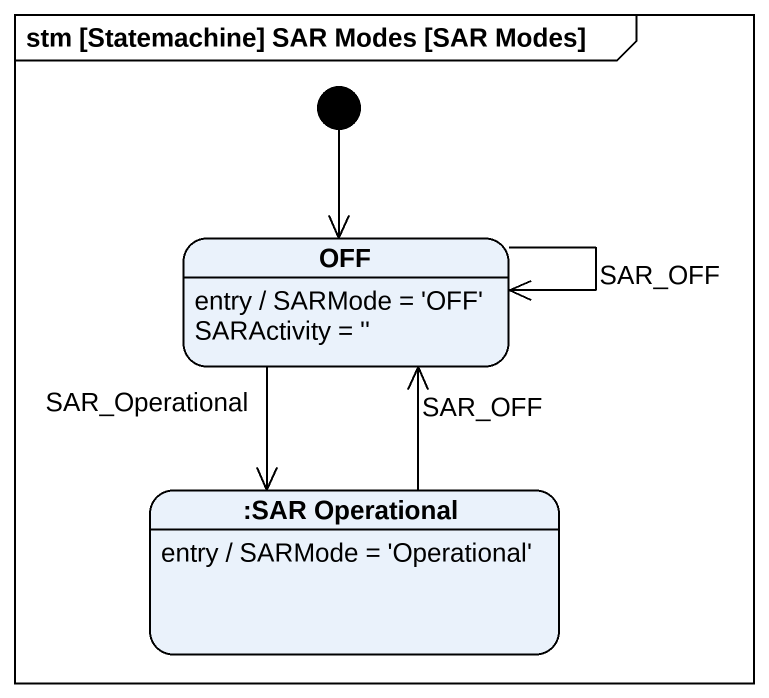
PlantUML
@startuml
mainframe stm [Statemachine] SAR Modes [SAR Modes]
hide empty description
state OFF
OFF : entry / SARMode = 'OFF' SARActivity = ''
state ":SAR Operational" as SAR_Operational
SAR_Operational : entry / SARMode = 'Operational'
[*] --> OFF
OFF --> OFF : SAR_OFF
OFF --> SAR_Operational : SAR_Operational
SAR_Operational -up-> OFF : SAR_OFF
@enduml
